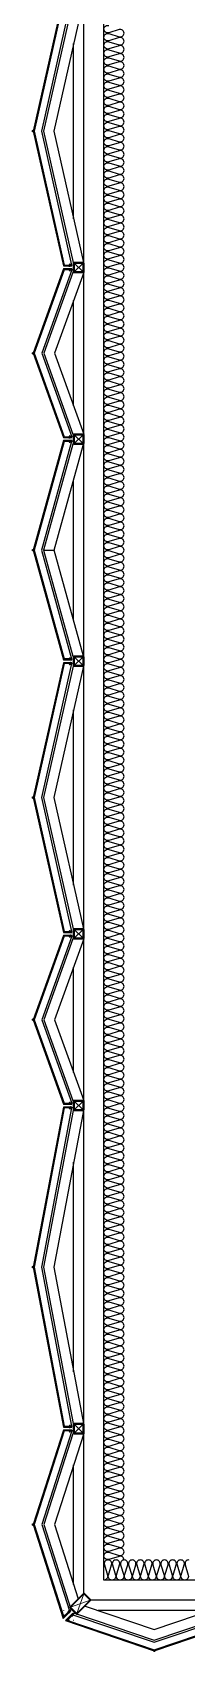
# Model space of a CAD drawing. Header units: millimetres. Extents: x -95754 to 177808, y 34455 to 150605.
# Drawn here: x 91700 to 92464, y 106751 to 114769 of the extents above; entities that cross this region are included whole.
import ezdxf

# ---------------------------------------------------------------- set-up
doc = ezdxf.new("R2010")
doc.units = ezdxf.units.MM
doc.header["$LTSCALE"] = 300
doc.linetypes.add('HID', pattern=[2.8, 1.8, -1])
for name, color, linetype in [('6FIN', 6, 'Continuous'), ('A-ELE', 7, 'Continuous'), ('A-하지철물', 55, 'Continuous'), ('alucobond', 4, 'Continuous'), ('ISL', 251, 'Continuous'), ('mold', 4, 'Continuous'), ('SHEET', 6, 'Continuous')]:
    doc.layers.add(name, color=color, linetype=linetype)
doc.layers.add('PIPE', color=3, linetype='Continuous', lineweight=5)

# ---------------------------------------------------------------- blocks, each defined once
blk = doc.blocks.new('EX-850-1')
at = {"layer": '6FIN', "elevation": 0}
for points in [[(3.2, 204.1), (46.8, 204.1, 0.414214), (50, 207.3), (50, 250.9, 0.414214), (46.8, 254.1), (3.2, 254.1, 0.414214), (0, 250.9), (0, 207.3, 0.414214)], [(896.8, 204.1), (853.2, 204.1, -0.414214), (850, 207.3), (850, 250.9, -0.414214), (853.2, 254.1), (896.8, 254.1, -0.414214), (900, 250.9), (900, 207.3, -0.414214)]]:
    blk.add_lwpolyline(points, format="xyb", close=True, dxfattribs=at)
at = {"layer": 'A-하지철물'}
for p, q in [((850, 254.1), (50, 254.1)), ((710.9, 204.1), (189.1, 204.1))]:
    blk.add_line(p, q, dxfattribs=at)
at = {"layer": 'A-하지철물', "elevation": 0}
for points in [[(49.9, 254.1), (450, 110.3), (850.1, 254.1)], [(50, 204.1), (50, 200.9), (450, 57.2), (850, 200.9), (850, 204.1)]]:
    blk.add_lwpolyline(points, dxfattribs=at)
at = {"layer": 'A-하지철물'}
blk.add_circle((450, 4.1), 4.07, dxfattribs=at)
at = {"layer": 'alucobond', "color": 251, "linetype": 'HID', "ltscale": 10}
for p, q in [((30.2, 185.1), (41.5, 185.1)), ((31.5, 182.4), (31.5, 187.8)), ((31.5, 186.6), (39.5, 186.6)), ((31.5, 183.6), (39.5, 183.6)), ((32, 189.3), (32.5, 189.3)), ((32, 180.9), (32.5, 180.9)), ((32.5, 180.9), (32.5, 189.3)), ((38, 182.7), (38, 187.4)), ((39.5, 182.7), (39.5, 187.4)), ((869.8, 185.1), (858.5, 185.1)), ((860.5, 182.7), (860.5, 187.4)), ((868.5, 186.6), (860.5, 186.6)), ((868.5, 183.6), (860.5, 183.6)), ((862, 182.7), (862, 187.4)), ((867.5, 180.9), (867.5, 189.3)), ((868, 189.3), (867.5, 189.3)), ((868, 180.9), (867.5, 180.9)), ((868.5, 182.4), (868.5, 187.8))]:
    blk.add_line(p, q, dxfattribs=at)
at = {"layer": 'alucobond'}
for p, q in [((32.5, 195.1), (36.5, 195.1)), ((867.5, 195.1), (863.5, 195.1))]:
    blk.add_line(p, q, dxfattribs=at)
at = {"layer": 'alucobond', "color": 251, "linetype": 'HID', "ltscale": 10}
for points in [[(32, 189.3), (31.5, 187.8)], [(32, 180.9), (31.5, 182.4)], [(868, 189.3), (868.5, 187.8)], [(868, 180.9), (868.5, 182.4)]]:
    blk.add_lwpolyline(points, dxfattribs=at)
at = {"layer": 'alucobond', "elevation": 0}
for points in [[(32.5, 195.1), (32.5, 154.1), (450, 4.1), (867.5, 154.1), (867.5, 195.1)], [(36.5, 195.1), (36.5, 156.9), (450, 8.3), (863.5, 156.9), (863.5, 195.1)]]:
    blk.add_lwpolyline(points, dxfattribs=at)
at = {"layer": 'alucobond', "color": 251, "linetype": 'HID', "ltscale": 10, "elevation": 0}
blk.add_lwpolyline([(36.5, 195.1), (450, 46.6), (863.5, 195.1)], dxfattribs=at)
at = {"layer": 'alucobond', "color": 251, "linetype": 'HID', "ltscale": 10}
for points in [[(39.5, 186.6, -0.666667), (39.5, 183.6, -1.5)], [(860.5, 186.6, 0.666667), (860.5, 183.6, 1.5)]]:
    blk.add_lwpolyline(points, format="xyb", dxfattribs=at)
for centre, start, end in [((38.7, 187.4), 0, 180), ((38.7, 182.7), 180, 0), ((861.3, 187.4), 0, 180), ((861.3, 182.7), 180, 0)]:
    blk.add_arc(centre, 0.75, start, end, dxfattribs=at)
at = {"layer": 'mold', "color": 4}
for points in [[(25, 204.1), (25, 202.6)], [(875, 204.1), (875, 202.6)]]:
    blk.add_lwpolyline(points, dxfattribs=at)
at = {"layer": 'SHEET', "color": 8}
for p, q in [((46.8, 250.9), (3.2, 207.3)), ((3.2, 250.9), (46.8, 207.3)), ((853.2, 250.9), (896.8, 207.3)), ((896.8, 250.9), (853.2, 207.3))]:
    blk.add_line(p, q, dxfattribs=at)
at = {"layer": 'SHEET', "color": 8, "elevation": 0}
for points in [[(3.2, 207.3), (46.8, 207.3), (46.8, 250.9), (3.2, 250.9)], [(896.8, 207.3), (853.2, 207.3), (853.2, 250.9), (896.8, 250.9)]]:
    blk.add_lwpolyline(points, close=True, dxfattribs=at)
blk = doc.blocks.new('EX-1350')
at = {"layer": '6FIN', "elevation": 0}
for points in [[(3.2, 204.1), (46.8, 204.1, 0.414214), (50, 207.3), (50, 250.9, 0.414214), (46.8, 254.1), (3.2, 254.1, 0.414214), (0, 250.9), (0, 207.3, 0.414214)], [(1396.8, 204.1), (1353.2, 204.1, -0.414214), (1350, 207.3), (1350, 250.9, -0.414214), (1353.2, 254.1), (1396.8, 254.1, -0.414214), (1400, 250.9), (1400, 207.3, -0.414214)]]:
    blk.add_lwpolyline(points, format="xyb", close=True, dxfattribs=at)
at = {"layer": 'A-하지철물'}
for p, q in [((1350, 254.1), (50, 254.1)), ((1133.9, 204.1), (266.1, 204.1))]:
    blk.add_line(p, q, dxfattribs=at)
at = {"layer": 'A-하지철물', "elevation": 0}
for points in [[(49.7, 252.7), (700, 106.6), (1350.3, 252.7)], [(50, 254.1), (50, 201.4), (700, 55.3), (1350, 201.4), (1350, 254.1)]]:
    blk.add_lwpolyline(points, dxfattribs=at)
at = {"layer": 'A-하지철물'}
blk.add_circle((700, 4.1), 4.07, dxfattribs=at)
at = {"layer": 'alucobond', "color": 251, "linetype": 'HID', "ltscale": 10}
for p, q in [((30.2, 185.1), (41.5, 185.1)), ((31.5, 182.4), (31.5, 187.8)), ((31.5, 186.6), (39.5, 186.6)), ((31.5, 183.6), (39.5, 183.6)), ((32, 189.3), (32.5, 189.3)), ((32, 180.9), (32.5, 180.9)), ((32.5, 180.9), (32.5, 189.3)), ((38, 182.7), (38, 187.4)), ((39.5, 182.7), (39.5, 187.4)), ((1369.8, 185.1), (1358.5, 185.1)), ((1360.5, 182.7), (1360.5, 187.4)), ((1368.5, 186.6), (1360.5, 186.6)), ((1368.5, 183.6), (1360.5, 183.6)), ((1362, 182.7), (1362, 187.4)), ((1367.5, 180.9), (1367.5, 189.3)), ((1368, 189.3), (1367.5, 189.3)), ((1368, 180.9), (1367.5, 180.9)), ((1368.5, 182.4), (1368.5, 187.8))]:
    blk.add_line(p, q, dxfattribs=at)
at = {"layer": 'alucobond'}
for p, q in [((32.5, 195.1), (36.5, 195.1)), ((1367.5, 195.1), (1363.5, 195.1))]:
    blk.add_line(p, q, dxfattribs=at)
at = {"layer": 'alucobond', "color": 251, "linetype": 'HID', "ltscale": 10, "elevation": 0}
for points in [[(32, 189.3), (31.5, 187.8)], [(32, 180.9), (31.5, 182.4)], [(36.5, 194.2), (700, 45.1), (1363.5, 194.2)], [(1368, 189.3), (1368.5, 187.8)], [(1368, 180.9), (1368.5, 182.4)]]:
    blk.add_lwpolyline(points, dxfattribs=at)
at = {"layer": 'alucobond', "elevation": 0}
for points in [[(32.5, 195.1), (32.5, 154.1), (700, 4.1), (1367.5, 154.1), (1367.5, 195.1)], [(36.5, 195.1), (36.5, 157.3), (700, 8.2), (1363.5, 157.3), (1363.5, 195.1)]]:
    blk.add_lwpolyline(points, dxfattribs=at)
at = {"layer": 'alucobond', "color": 251, "linetype": 'HID', "ltscale": 10, "elevation": 0}
for points in [[(39.5, 186.6, -0.666667), (39.5, 183.6, -1.5)], [(1360.5, 186.6, 0.666667), (1360.5, 183.6, 1.5)]]:
    blk.add_lwpolyline(points, format="xyb", dxfattribs=at)
at = {"layer": 'alucobond', "color": 251, "linetype": 'HID', "ltscale": 10}
for centre, start, end in [((38.7, 187.4), 0, 180), ((38.7, 182.7), 180, 0), ((1361.3, 187.4), 0, 180), ((1361.3, 182.7), 180, 0)]:
    blk.add_arc(centre, 0.75, start, end, dxfattribs=at)
at = {"layer": 'mold', "color": 4, "elevation": 0}
for points in [[(25, 204.1), (25, 202.6)], [(1375, 204.1), (1375, 202.6)]]:
    blk.add_lwpolyline(points, dxfattribs=at)
at = {"layer": 'SHEET', "color": 8}
for p, q in [((46.8, 250.9), (3.2, 207.3)), ((3.2, 250.9), (46.8, 207.3)), ((1353.2, 250.9), (1396.8, 207.3)), ((1396.8, 250.9), (1353.2, 207.3))]:
    blk.add_line(p, q, dxfattribs=at)
at = {"layer": 'SHEET', "color": 8, "elevation": 0}
for points in [[(3.2, 207.3), (46.8, 207.3), (46.8, 250.9), (3.2, 250.9)], [(1396.8, 207.3), (1353.2, 207.3), (1353.2, 250.9), (1396.8, 250.9)]]:
    blk.add_lwpolyline(points, close=True, dxfattribs=at)
blk = doc.blocks.new('EX-1100')
at = {"layer": '6FIN', "elevation": 0}
for points in [[(3.2, 204.1), (46.8, 204.1, 0.414214), (50, 207.3), (50, 250.9, 0.414214), (46.8, 254.1), (3.2, 254.1, 0.414214), (0, 250.9), (0, 207.3, 0.414214)], [(1146.8, 204.1), (1103.2, 204.1, -0.414214), (1100, 207.3), (1100, 250.9, -0.414214), (1103.2, 254.1), (1146.8, 254.1, -0.414214), (1150, 250.9), (1150, 207.3, -0.414214)]]:
    blk.add_lwpolyline(points, format="xyb", close=True, dxfattribs=at)
at = {"layer": 'A-하지철물'}
for p, q in [((1100, 254.1), (50, 254.1)), ((923.1, 204.1), (226.9, 204.1)), ((575, 55.9), (575, 107.8))]:
    blk.add_line(p, q, dxfattribs=at)
at = {"layer": 'A-하지철물', "elevation": 0}
blk.add_lwpolyline([(1100, 201.1), (1100, 253), (575, 107.8), (50, 253), (50, 201.1), (575, 55.9)], close=True, dxfattribs=at)
at = {"layer": 'A-하지철물'}
blk.add_circle((575, 4.1), 4.07, dxfattribs=at)
at = {"layer": 'alucobond', "color": 251, "linetype": 'HID', "ltscale": 10}
for p, q in [((30.2, 185.1), (41.5, 185.1)), ((31.5, 182.4), (31.5, 187.8)), ((31.5, 186.6), (39.5, 186.6)), ((31.5, 183.6), (39.5, 183.6)), ((32, 189.3), (32.5, 189.3)), ((32, 180.9), (32.5, 180.9)), ((32.5, 180.9), (32.5, 189.3)), ((38, 182.7), (38, 187.4)), ((39.5, 182.7), (39.5, 187.4)), ((1119.8, 185.1), (1108.5, 185.1)), ((1110.5, 182.7), (1110.5, 187.4)), ((1118.5, 186.6), (1110.5, 186.6)), ((1118.5, 183.6), (1110.5, 183.6)), ((1112, 182.7), (1112, 187.4)), ((1117.5, 180.9), (1117.5, 189.3)), ((1118, 189.3), (1117.5, 189.3)), ((1118, 180.9), (1117.5, 180.9)), ((1118.5, 182.4), (1118.5, 187.8))]:
    blk.add_line(p, q, dxfattribs=at)
at = {"layer": 'alucobond'}
for p, q in [((32.5, 195.1), (36.5, 195.1)), ((1117.5, 195.1), (1113.5, 195.1))]:
    blk.add_line(p, q, dxfattribs=at)
at = {"layer": 'alucobond', "color": 251, "linetype": 'HID', "ltscale": 10, "elevation": 0}
for points in [[(32, 189.3), (31.5, 187.8)], [(32, 180.9), (31.5, 182.4)], [(36.5, 194.5), (575, 45.6), (1113.5, 194.5)], [(1118, 189.3), (1118.5, 187.8)], [(1118, 180.9), (1118.5, 182.4)]]:
    blk.add_lwpolyline(points, dxfattribs=at)
at = {"layer": 'alucobond', "elevation": 0}
for points in [[(32.5, 195.1), (32.5, 154.1), (575, 4.1), (1117.5, 154.1), (1117.5, 195.1)], [(36.5, 195.1), (36.5, 157.1), (575, 8.2), (1113.5, 157.1), (1113.5, 195.1)], [(1113.5, 195.1), (1113.5, 157.2)]]:
    blk.add_lwpolyline(points, dxfattribs=at)
at = {"layer": 'alucobond', "color": 251, "linetype": 'HID', "ltscale": 10, "elevation": 0}
for points in [[(39.5, 186.6, -0.666667), (39.5, 183.6, -1.5)], [(1110.5, 186.6, 0.666667), (1110.5, 183.6, 1.5)]]:
    blk.add_lwpolyline(points, format="xyb", dxfattribs=at)
at = {"layer": 'alucobond', "color": 251, "linetype": 'HID', "ltscale": 10}
for centre, start, end in [((38.7, 187.4), 0, 180), ((38.7, 182.7), 180, 0), ((1111.3, 187.4), 0, 180), ((1111.3, 182.7), 180, 0)]:
    blk.add_arc(centre, 0.75, start, end, dxfattribs=at)
at = {"layer": 'mold', "color": 4, "elevation": 0}
for points in [[(25, 204.1), (25, 202.6)], [(1125, 204.1), (1125, 202.6)]]:
    blk.add_lwpolyline(points, dxfattribs=at)
at = {"layer": 'SHEET', "color": 8}
for p, q in [((46.8, 250.9), (3.2, 207.3)), ((3.2, 250.9), (46.8, 207.3)), ((1103.2, 250.9), (1146.8, 207.3)), ((1146.8, 250.9), (1103.2, 207.3))]:
    blk.add_line(p, q, dxfattribs=at)
at = {"layer": 'SHEET', "color": 8, "elevation": 0}
for points in [[(3.2, 207.3), (46.8, 207.3), (46.8, 250.9), (3.2, 250.9)], [(1146.8, 207.3), (1103.2, 207.3), (1103.2, 250.9), (1146.8, 250.9)]]:
    blk.add_lwpolyline(points, close=True, dxfattribs=at)
blk = doc.blocks.new('EX-1600')
at = {"layer": '6FIN', "elevation": 0}
for points in [[(3.2, 204.1), (46.8, 204.1, 0.414214), (50, 207.3), (50, 250.9, 0.414214), (46.8, 254.1), (3.2, 254.1, 0.414214), (0, 250.9), (0, 207.3, 0.414214)], [(1646.8, 204.1), (1603.2, 204.1, -0.414214), (1600, 207.3), (1600, 250.9, -0.414214), (1603.2, 254.1), (1646.8, 254.1, -0.414214), (1650, 250.9), (1650, 207.3, -0.414214)]]:
    blk.add_lwpolyline(points, format="xyb", close=True, dxfattribs=at)
at = {"layer": 'A-하지철물'}
for p, q in [((1600, 254.1), (50, 254.1)), ((1344, 204.1), (306, 204.1))]:
    blk.add_line(p, q, dxfattribs=at)
at = {"layer": 'A-하지철물', "elevation": 0}
for points in [[(41.9, 254.1), (825, 105.8), (1608.1, 254.1)], [(50, 204.1), (50, 201.6), (825, 55), (1600, 201.6), (1600, 204.1)]]:
    blk.add_lwpolyline(points, dxfattribs=at)
at = {"layer": 'A-하지철물'}
blk.add_circle((825, 4.1), 4.07, dxfattribs=at)
at = {"layer": 'alucobond', "color": 251, "linetype": 'HID', "ltscale": 10}
for p, q in [((30.2, 185.1), (41.5, 185.1)), ((31.5, 182.4), (31.5, 187.8)), ((31.5, 186.6), (39.5, 186.6)), ((31.5, 183.6), (39.5, 183.6)), ((32, 189.3), (32.5, 189.3)), ((32, 180.9), (32.5, 180.9)), ((32.5, 180.9), (32.5, 189.3)), ((38, 182.7), (38, 187.4)), ((39.5, 182.7), (39.5, 187.4)), ((1619.8, 185.1), (1608.5, 185.1)), ((1610.5, 182.7), (1610.5, 187.4)), ((1618.5, 186.6), (1610.5, 186.6)), ((1618.5, 183.6), (1610.5, 183.6)), ((1612, 182.7), (1612, 187.4)), ((1617.5, 180.9), (1617.5, 189.3)), ((1618, 189.3), (1617.5, 189.3)), ((1618, 180.9), (1617.5, 180.9)), ((1618.5, 182.4), (1618.5, 187.8))]:
    blk.add_line(p, q, dxfattribs=at)
at = {"layer": 'alucobond'}
for p, q in [((32.5, 195.1), (36.5, 195.1)), ((1617.5, 195.1), (1613.5, 195.1))]:
    blk.add_line(p, q, dxfattribs=at)
at = {"layer": 'alucobond', "color": 251, "linetype": 'HID', "ltscale": 10}
for points in [[(32, 189.3), (31.5, 187.8)], [(32, 180.9), (31.5, 182.4)]]:
    blk.add_lwpolyline(points, dxfattribs=at)
at = {"layer": 'alucobond', "elevation": 0}
for points in [[(32.5, 195.1), (32.5, 154.1), (825, 4.1), (1617.5, 154.1), (1617.5, 195.1)], [(36.5, 195.1), (36.5, 157.4), (825, 8.1), (1613.5, 157.4), (1613.5, 195.1)]]:
    blk.add_lwpolyline(points, dxfattribs=at)
at = {"layer": 'alucobond', "color": 251, "linetype": 'HID', "ltscale": 10, "elevation": 0}
for points in [[(36.5, 194), (825, 44.8), (1613.5, 194)], [(1618, 189.3), (1618.5, 187.8)], [(1618, 180.9), (1618.5, 182.4)]]:
    blk.add_lwpolyline(points, dxfattribs=at)
at = {"layer": 'alucobond', "color": 251, "linetype": 'HID', "ltscale": 10}
blk.add_lwpolyline([(39.5, 186.6, -0.666667), (39.5, 183.6, -1.5)], format="xyb", dxfattribs=at)
at = {"layer": 'alucobond', "color": 251, "linetype": 'HID', "ltscale": 10, "elevation": 0}
blk.add_lwpolyline([(1610.5, 186.6, 0.666667), (1610.5, 183.6, 1.5)], format="xyb", dxfattribs=at)
at = {"layer": 'alucobond', "color": 251, "linetype": 'HID', "ltscale": 10}
for centre, start, end in [((38.7, 187.4), 0, 180), ((38.7, 182.7), 180, 0), ((1611.3, 187.4), 0, 180), ((1611.3, 182.7), 180, 0)]:
    blk.add_arc(centre, 0.75, start, end, dxfattribs=at)
at = {"layer": 'mold', "color": 4}
blk.add_lwpolyline([(25, 204.1), (25, 202.6)], dxfattribs=at)
at = {"layer": 'mold', "color": 4, "elevation": 0}
blk.add_lwpolyline([(1625, 204.1), (1625, 202.6)], dxfattribs=at)
at = {"layer": 'SHEET', "color": 8}
for p, q in [((46.8, 250.9), (3.2, 207.3)), ((3.2, 250.9), (46.8, 207.3)), ((1603.2, 250.9), (1646.8, 207.3)), ((1646.8, 250.9), (1603.2, 207.3))]:
    blk.add_line(p, q, dxfattribs=at)
at = {"layer": 'SHEET', "color": 8, "elevation": 0}
for points in [[(3.2, 207.3), (46.8, 207.3), (46.8, 250.9), (3.2, 250.9)], [(1646.8, 207.3), (1603.2, 207.3), (1603.2, 250.9), (1646.8, 250.9)]]:
    blk.add_lwpolyline(points, close=True, dxfattribs=at)
blk = doc.blocks.new('A$C3e56fbfe')
at = {"layer": '6FIN', "elevation": 0}
for points in [[(204.1, 1125.9), (204.1, 1082.3, 0.414214), (207.3, 1079.1), (250.9, 1079.1, 0.414214), (254.1, 1082.3), (254.1, 1125.9, 0.414214), (250.9, 1129.1), (207.3, 1129.1, 0.414214)], [(186.8, 217.6), (217.6, 186.8, 0.414214), (222.2, 186.8), (288.4, 253, 0.414214), (288.4, 257.5), (257.5, 288.4, 0.414214), (253, 288.4), (186.8, 222.2, 0.414214)], [(1075.9, 204.1), (1032.3, 204.1, -0.414214), (1029.1, 207.3), (1029.1, 250.9, -0.414214), (1032.3, 254.1), (1075.9, 254.1, -0.414214), (1079.1, 250.9), (1079.1, 207.3, -0.414214)]]:
    blk.add_lwpolyline(points, format="xyb", close=True, dxfattribs=at)
at = {"layer": 'A-하지철물'}
for p, q in [((254.1, 289.1), (254.1, 1079.1)), ((204.1, 333.1), (204.1, 925.1)), ((1029.1, 254.1), (289.1, 254.1)), ((882.6, 204.1), (325.6, 204.1))]:
    blk.add_line(p, q, dxfattribs=at)
at = {"layer": 'A-하지철물', "elevation": 0}
for points in [[(204.1, 1079.1), (201, 1079.1), (56.6, 629.1), (191.2, 209.6)], [(254.1, 1080.9), (109.1, 629.1), (226.8, 262.2)], [(261.2, 225.9), (604.1, 109.7), (1022.3, 251.4)], [(209.1, 190.7), (604.1, 56.9), (1029.1, 200.9), (1029.1, 204.1)]]:
    blk.add_lwpolyline(points, dxfattribs=at)
at = {"layer": 'A-하지철물'}
for centre in [(4.1, 629.1), (604.1, 4.1)]:
    blk.add_circle(centre, 4.07, dxfattribs=at)
at = {"layer": 'alucobond', "color": 251, "linetype": 'HID', "ltscale": 10}
for p, q in [((180.9, 1097.1), (180.9, 1096.6)), ((180.9, 1096.6), (189.3, 1096.6)), ((182.4, 1097.6), (187.8, 1097.6)), ((182.7, 1091.1), (187.4, 1091.1)), ((182.7, 1089.6), (187.4, 1089.6)), ((183.6, 1097.6), (183.6, 1089.6)), ((185.1, 1098.9), (185.1, 1087.5)), ((186.6, 1097.6), (186.6, 1089.6)), ((189.3, 1097.1), (189.3, 1096.6)), ((176.9, 197.4), (180.2, 200.7)), ((185.1, 192.5), (177.1, 200.5)), ((183.1, 192.3), (177.5, 198)), ((177.9, 196.3), (181.3, 199.7)), ((185.3, 194.4), (179.6, 200.1)), ((180.5, 191.1), (186.5, 197.1)), ((180.9, 190.8), (180.5, 191.1)), ((182.3, 191.5), (186.1, 195.3)), ((186.8, 196.7), (186.5, 197.1)), ((190.8, 180.9), (191.1, 180.5)), ((191.1, 180.5), (197.1, 186.5)), ((191.5, 182.3), (195.3, 186.1)), ((192.3, 183.1), (198, 177.5)), ((192.5, 185.1), (200.5, 177.1)), ((194.4, 185.3), (200.1, 179.6)), ((196.3, 177.9), (199.7, 181.3)), ((196.7, 186.8), (197.1, 186.5)), ((197.4, 176.9), (200.7, 180.2)), ((1048.9, 185.1), (1037.5, 185.1)), ((1039.6, 182.7), (1039.6, 187.4)), ((1047.6, 186.6), (1039.6, 186.6)), ((1047.6, 183.6), (1039.6, 183.6)), ((1041.1, 182.7), (1041.1, 187.4)), ((1046.6, 180.9), (1046.6, 189.3)), ((1047.1, 189.3), (1046.6, 189.3)), ((1047.1, 180.9), (1046.6, 180.9)), ((1047.6, 182.4), (1047.6, 187.8))]:
    blk.add_line(p, q, dxfattribs=at)
at = {"layer": 'alucobond'}
for p, q in [((195.1, 1096.6), (195.1, 1092.6)), ((190.3, 201.6), (187.8, 204)), ((201.6, 190.3), (204, 187.8)), ((1046.6, 195.1), (1042.6, 195.1))]:
    blk.add_line(p, q, dxfattribs=at)
at = {"layer": 'alucobond', "elevation": 0}
for points in [[(195.1, 1096.6), (154.1, 1096.6), (4.1, 629.1), (153.3, 163.9), (190.6, 201.2)], [(195.1, 1092.6), (157, 1092.6), (8.3, 629.1), (155.1, 171.4), (187.8, 204)], [(201.2, 190.6), (163.9, 153.3), (604.1, 4.1), (1046.6, 154.1), (1046.6, 195.1)], [(204, 187.8), (171.3, 155), (604.1, 8.3), (1042.6, 156.9), (1042.6, 195.1)]]:
    blk.add_lwpolyline(points, dxfattribs=at)
at = {"layer": 'alucobond', "color": 251, "linetype": 'HID', "ltscale": 10, "elevation": 0}
for points in [[(194.8, 1092.6), (46.1, 629.1), (183.2, 201.6)], [(180.9, 1097.1), (182.4, 1097.6)], [(189.3, 1097.1), (187.8, 1097.6)], [(180.9, 190.8), (182.3, 191.5)], [(186.8, 196.7), (186.1, 195.3)], [(190.8, 180.9), (191.5, 182.3)], [(196.7, 186.8), (195.3, 186.1)], [(201.2, 182.9), (604.1, 46.3), (1042.6, 195)], [(1047.1, 189.3), (1047.6, 187.8)], [(1047.1, 180.9), (1047.6, 182.4)]]:
    blk.add_lwpolyline(points, dxfattribs=at)
for points in [[(186.6, 1089.6, -0.666667), (183.6, 1089.6, -1.5)], [(179.6, 200.1, 0.666667), (177.5, 198, 1.5)], [(200.1, 179.6, -0.666667), (198, 177.5, -1.5)], [(1039.6, 186.6, 0.666667), (1039.6, 183.6, 1.5)]]:
    blk.add_lwpolyline(points, format="xyb", dxfattribs=at)
at = {"layer": 'alucobond', "elevation": 0}
for points in [[(202.2, 202.2), (201.2, 201.2), (193, 209.3), (160.7, 177), (153.1, 180.6), (153.8, 181.9), (160.4, 178.8), (193, 211.4)], [(202.2, 202.2), (201.2, 201.2), (209.3, 193), (177, 160.7), (180.8, 152.7), (182.1, 153.4), (178.8, 160.4), (211.4, 193)]]:
    blk.add_lwpolyline(points, close=True, dxfattribs=at)
at = {"layer": 'alucobond', "color": 251, "linetype": 'HID', "ltscale": 10}
for centre, start, end in [((182.7, 1090.3), 90, 270), ((187.4, 1090.3), 270, 90), ((177.4, 196.8), 135, 315), ((180.7, 200.2), 315, 135), ((196.8, 177.4), 135, 315), ((200.2, 180.7), 315, 135), ((1040.3, 187.4), 0, 180), ((1040.3, 182.7), 180, 0)]:
    blk.add_arc(centre, 0.75, start, end, dxfattribs=at)
at = {"layer": 'mold', "color": 4, "elevation": 0}
for points in [[(204.1, 1104.1), (202.6, 1104.1)], [(154.1, 204.1), (154.1, 202.6)], [(1054.1, 204.1), (1054.1, 202.6)], [(204.1, 154.1), (202.6, 154.1)]]:
    blk.add_lwpolyline(points, dxfattribs=at)
at = {"layer": 'PIPE', "color": 1}
for p, q in [((286.1, 255.3), (189.1, 219.9)), ((286.1, 255.3), (189.1, 219.9)), ((255.3, 286.1), (219.9, 189.1)), ((255.3, 286.1), (219.9, 189.1)), ((217.6, 186.8), (219.9, 184.6)), ((222.2, 186.8), (219.9, 184.6))]:
    blk.add_line(p, q, dxfattribs=at)
at = {"layer": 'PIPE', "elevation": 0}
blk.add_lwpolyline([(217.6, 186.8), (186.8, 217.6, -0.414214), (186.8, 222.2), (253, 288.4, -0.414214), (257.5, 288.4), (288.4, 257.5, -0.414214), (288.4, 253), (222.2, 186.8, -0.414214)], format="xyb", close=True, dxfattribs=at)
blk.add_lwpolyline([(219.9, 189.1), (189.1, 219.9), (255.3, 286.1), (286.1, 255.3)], close=True, dxfattribs=at)
at = {"layer": 'SHEET', "color": 8}
for p, q in [((250.9, 1082.3), (207.3, 1125.9)), ((250.9, 1125.9), (207.3, 1082.3)), ((1032.3, 250.9), (1075.9, 207.3)), ((1075.9, 250.9), (1032.3, 207.3))]:
    blk.add_line(p, q, dxfattribs=at)
at = {"layer": 'SHEET', "color": 8, "elevation": 0}
for points in [[(207.3, 1125.9), (207.3, 1082.3), (250.9, 1082.3), (250.9, 1125.9)], [(189.1, 219.9), (219.9, 189.1), (286.1, 255.3), (255.3, 286.1)], [(1075.9, 207.3), (1032.3, 207.3), (1032.3, 250.9), (1075.9, 250.9)]]:
    blk.add_lwpolyline(points, close=True, dxfattribs=at)

msp = doc.modelspace()

# ---------------------------------------------------------------- linework, layer by layer
at = {"layer": 'ISL', "elevation": 0}
msp.add_lwpolyline([(177453.6, 135425), (177453.6, 107105), (92053.6, 107105), (92053.6, 121780)], dxfattribs=at)
for points in [[(92153.6, 107205, 0.509267), (92129.3, 107222.7), (92077.8, 107207.4, -1.372593), (92077.8, 107242.7), (92129.3, 107227.4, 0.509267), (92153.6, 107245, 0.509267), (92129.3, 107262.7), (92077.8, 107247.4, -1.372593), (92077.8, 107282.7), (92129.3, 107267.4, 0.509267), (92153.6, 107285, 0.509267), (92129.3, 107302.7), (92077.8, 107287.4, -1.372593), (92077.8, 107322.7), (92129.3, 107307.4, 0.509267), (92153.6, 107325, 0.509267), (92129.3, 107342.7), (92077.8, 107327.4, -1.372593), (92077.8, 107362.7), (92129.3, 107347.4, 0.509267), (92153.6, 107365, 0.509267), (92129.3, 107382.7), (92077.8, 107367.4, -1.372593), (92077.8, 107402.7), (92129.3, 107387.4, 0.509267), (92153.6, 107405, 0.509267), (92129.3, 107422.7), (92077.8, 107407.4, -1.372593), (92077.8, 107442.7), (92129.3, 107427.4, 0.509267), (92153.6, 107445, 0.509267), (92129.3, 107462.7), (92077.8, 107447.4, -1.372593), (92077.8, 107482.7), (92129.3, 107467.4, 0.509267), (92153.6, 107485, 0.509267), (92129.3, 107502.7), (92077.8, 107487.4, -1.372593), (92077.8, 107522.7), (92129.3, 107507.4, 0.509267), (92153.6, 107525, 0.509267), (92129.3, 107542.7), (92077.8, 107527.4, -1.372593), (92077.8, 107562.7), (92129.3, 107547.4, 0.509267), (92153.6, 107565, 0.509267), (92129.3, 107582.7), (92077.8, 107567.4, -1.372593), (92077.8, 107602.7), (92129.3, 107587.4, 0.509267), (92153.6, 107605, 0.509267), (92129.3, 107622.7), (92077.8, 107607.4, -1.372593), (92077.8, 107642.7), (92129.3, 107627.4, 0.509267), (92153.6, 107645, 0.509267), (92129.3, 107662.7), (92077.8, 107647.4, -1.372593), (92077.8, 107682.7), (92129.3, 107667.4, 0.509267), (92153.6, 107685, 0.509267), (92129.3, 107702.7), (92077.8, 107687.4, -1.372593), (92077.8, 107722.7), (92129.3, 107707.4, 0.509267), (92153.6, 107725, 0.509267), (92129.3, 107742.7), (92077.8, 107727.4, -1.372593), (92077.8, 107762.7), (92129.3, 107747.4, 0.509267), (92153.6, 107765, 0.509267), (92129.3, 107782.7), (92077.8, 107767.4, -1.372593), (92077.8, 107802.7), (92129.3, 107787.4, 0.509267), (92153.6, 107805, 0.509267), (92129.3, 107822.7), (92077.8, 107807.4, -1.372593), (92077.8, 107842.7), (92129.3, 107827.4, 0.509267), (92153.6, 107845, 0.509267), (92129.3, 107862.7), (92077.8, 107847.4, -1.372593), (92077.8, 107882.7), (92129.3, 107867.4, 0.509267), (92153.6, 107885, 0.509267), (92129.3, 107902.7), (92077.8, 107887.4, -1.372593), (92077.8, 107922.7), (92129.3, 107907.4, 0.509267), (92153.6, 107925, 0.509267), (92129.3, 107942.7), (92077.8, 107927.4, -1.372593), (92077.8, 107962.7), (92129.3, 107947.4, 0.509267), (92153.6, 107965, 0.509267), (92129.3, 107982.7), (92077.8, 107967.4, -1.372593), (92077.8, 108002.7), (92129.3, 107987.4, 0.509267), (92153.6, 108005, 0.509267), (92129.3, 108022.7), (92077.8, 108007.4, -1.372593), (92077.8, 108042.7), (92129.3, 108027.4, 0.509267), (92153.6, 108045, 0.509267), (92129.3, 108062.7), (92077.8, 108047.4, -1.372593), (92077.8, 108082.7), (92129.3, 108067.4, 0.509267), (92153.6, 108085, 0.509267), (92129.3, 108102.7), (92077.8, 108087.4, -1.372593), (92077.8, 108122.7), (92129.3, 108107.4, 0.509267), (92153.6, 108125, 0.509267), (92129.3, 108142.7), (92077.8, 108127.4, -1.372593), (92077.8, 108162.7), (92129.3, 108147.4, 0.509267), (92153.6, 108165, 0.509267), (92129.3, 108182.7), (92077.8, 108167.4, -1.372593), (92077.8, 108202.7), (92129.3, 108187.4, 0.509267), (92153.6, 108205, 0.509267), (92129.3, 108222.7), (92077.8, 108207.4, -1.372593), (92077.8, 108242.7), (92129.3, 108227.4, 0.509267), (92153.6, 108245, 0.509267), (92129.3, 108262.7), (92077.8, 108247.4, -1.372593), (92077.8, 108282.7), (92129.3, 108267.4, 0.509267), (92153.6, 108285, 0.509267), (92129.3, 108302.7), (92077.8, 108287.4, -1.372593), (92077.8, 108322.7), (92129.3, 108307.4, 0.509267), (92153.6, 108325, 0.509267), (92129.3, 108342.7), (92077.8, 108327.4, -1.372593), (92077.8, 108362.7), (92129.3, 108347.4, 0.509267), (92153.6, 108365, 0.509267), (92129.3, 108382.7), (92077.8, 108367.4, -1.372593), (92077.8, 108402.7), (92129.3, 108387.4, 0.509267), (92153.6, 108405, 0.509267), (92129.3, 108422.7), (92077.8, 108407.4, -1.372593), (92077.8, 108442.7), (92129.3, 108427.4, 0.509267), (92153.6, 108445, 0.509267), (92129.3, 108462.7), (92077.8, 108447.4, -1.372593), (92077.8, 108482.7), (92129.3, 108467.4, 0.509267), (92153.6, 108485, 0.509267), (92129.3, 108502.7), (92077.8, 108487.4, -1.372593), (92077.8, 108522.7), (92129.3, 108507.4, 0.509267), (92153.6, 108525, 0.509267), (92129.3, 108542.7), (92077.8, 108527.4, -1.372593), (92077.8, 108562.7), (92129.3, 108547.4, 0.509267), (92153.6, 108565, 0.509267), (92129.3, 108582.7), (92077.8, 108567.4, -1.372593), (92077.8, 108602.7), (92129.3, 108587.4, 0.509267), (92153.6, 108605, 0.509267), (92129.3, 108622.7), (92077.8, 108607.4, -1.372593), (92077.8, 108642.7), (92129.3, 108627.4, 0.509267), (92153.6, 108645, 0.509267), (92129.3, 108662.7), (92077.8, 108647.4, -1.372593), (92077.8, 108682.7), (92129.3, 108667.4, 0.509267), (92153.6, 108685, 0.509267), (92129.3, 108702.7), (92077.8, 108687.4, -1.372593), (92077.8, 108722.7), (92129.3, 108707.4, 0.509267), (92153.6, 108725, 0.509267), (92129.3, 108742.7), (92077.8, 108727.4, -1.372593), (92077.8, 108762.7), (92129.3, 108747.4, 0.509267), (92153.6, 108765, 0.509267), (92129.3, 108782.7), (92077.8, 108767.4, -1.372593), (92077.8, 108802.7), (92129.3, 108787.4, 0.509267), (92153.6, 108805, 0.509267), (92129.3, 108822.7), (92077.8, 108807.4, -1.372593), (92077.8, 108842.7), (92129.3, 108827.4, 0.509267), (92153.6, 108845, 0.509267), (92129.3, 108862.7), (92077.8, 108847.4, -1.372593), (92077.8, 108882.7), (92129.3, 108867.4, 0.509267), (92153.6, 108885, 0.509267), (92129.3, 108902.7), (92077.8, 108887.4, -1.372593), (92077.8, 108922.7), (92129.3, 108907.4, 0.509267), (92153.6, 108925, 0.509267), (92129.3, 108942.7), (92077.8, 108927.4, -1.372593), (92077.8, 108962.7), (92129.3, 108947.4, 0.509267), (92153.6, 108965, 0.509267), (92129.3, 108982.7), (92077.8, 108967.4, -1.372593), (92077.8, 109002.7), (92129.3, 108987.4, 0.509267), (92153.6, 109005, 0.509267), (92129.3, 109022.7), (92077.8, 109007.4, -1.372593), (92077.8, 109042.7), (92129.3, 109027.4, 0.509267), (92153.6, 109045, 0.509267), (92129.3, 109062.7), (92077.8, 109047.4, -1.372593), (92077.8, 109082.7), (92129.3, 109067.4, 0.509267), (92153.6, 109085, 0.509267), (92129.3, 109102.7), (92077.8, 109087.4, -1.372593), (92077.8, 109122.7), (92129.3, 109107.4, 0.509267), (92153.6, 109125, 0.509267), (92129.3, 109142.7), (92077.8, 109127.4, -1.372593), (92077.8, 109162.7), (92129.3, 109147.4, 0.509267), (92153.6, 109165, 0.509267), (92129.3, 109182.7), (92077.8, 109167.4, -1.372593), (92077.8, 109202.7), (92129.3, 109187.4, 0.509267), (92153.6, 109205, 0.509267), (92129.3, 109222.7), (92077.8, 109207.4, -1.372593), (92077.8, 109242.7), (92129.3, 109227.4, 0.509267), (92153.6, 109245, 0.509267), (92129.3, 109262.7), (92077.8, 109247.4, -1.372593), (92077.8, 109282.7), (92129.3, 109267.4, 0.509267), (92153.6, 109285, 0.509267), (92129.3, 109302.7), (92077.8, 109287.4, -1.372593), (92077.8, 109322.7), (92129.3, 109307.4, 0.509267), (92153.6, 109325, 0.509267), (92129.3, 109342.7), (92077.8, 109327.4, -1.372593), (92077.8, 109362.7), (92129.3, 109347.4, 0.509267), (92153.6, 109365, 0.509267), (92129.3, 109382.7), (92077.8, 109367.4, -1.372593), (92077.8, 109402.7), (92129.3, 109387.4, 0.509267), (92153.6, 109405, 0.509267), (92129.3, 109422.7), (92077.8, 109407.4, -1.372593), (92077.8, 109442.7), (92129.3, 109427.4, 0.509267), (92153.6, 109445, 0.509267), (92129.3, 109462.7), (92077.8, 109447.4, -1.372593), (92077.8, 109482.7), (92129.3, 109467.4, 0.509267), (92153.6, 109485, 0.509267), (92129.3, 109502.7), (92077.8, 109487.4, -1.372593), (92077.8, 109522.7), (92129.3, 109507.4, 0.509267), (92153.6, 109525, 0.509267), (92129.3, 109542.7), (92077.8, 109527.4, -1.372593), (92077.8, 109562.7), (92129.3, 109547.4, 0.509267), (92153.6, 109565, 0.509267), (92129.3, 109582.7), (92077.8, 109567.4, -1.372593), (92077.8, 109602.7), (92129.3, 109587.4, 0.509267), (92153.6, 109605, 0.509267), (92129.3, 109622.7), (92077.8, 109607.4, -1.372593), (92077.8, 109642.7), (92129.3, 109627.4, 0.509267), (92153.6, 109645, 0.509267), (92129.3, 109662.7), (92077.8, 109647.4, -1.372593), (92077.8, 109682.7), (92129.3, 109667.4, 0.509267), (92153.6, 109685, 0.509267), (92129.3, 109702.7), (92077.8, 109687.4, -1.372593), (92077.8, 109722.7), (92129.3, 109707.4, 0.509267), (92153.6, 109725, 0.509267), (92129.3, 109742.7), (92077.8, 109727.4, -1.372593), (92077.8, 109762.7), (92129.3, 109747.4, 0.509267), (92153.6, 109765, 0.509267), (92129.3, 109782.7), (92077.8, 109767.4, -1.372593), (92077.8, 109802.7), (92129.3, 109787.4, 0.509267), (92153.6, 109805, 0.509267), (92129.3, 109822.7), (92077.8, 109807.4, -1.372593), (92077.8, 109842.7), (92129.3, 109827.4, 0.509267), (92153.6, 109845, 0.509267), (92129.3, 109862.7), (92077.8, 109847.4, -1.372593), (92077.8, 109882.7), (92129.3, 109867.4, 0.509267), (92153.6, 109885, 0.509267), (92129.3, 109902.7), (92077.8, 109887.4, -1.372593), (92077.8, 109922.7), (92129.3, 109907.4, 0.509267), (92153.6, 109925, 0.509267), (92129.3, 109942.7), (92077.8, 109927.4, -1.372593), (92077.8, 109962.7), (92129.3, 109947.4, 0.509267), (92153.6, 109965, 0.509267), (92129.3, 109982.7), (92077.8, 109967.4, -1.372593), (92077.8, 110002.7), (92129.3, 109987.4, 0.509267), (92153.6, 110005, 0.509267), (92129.3, 110022.7), (92077.8, 110007.4, -1.372593), (92077.8, 110042.7), (92129.3, 110027.4, 0.509267), (92153.6, 110045, 0.509267), (92129.3, 110062.7), (92077.8, 110047.4, -1.372593), (92077.8, 110082.7), (92129.3, 110067.4, 0.509267), (92153.6, 110085, 0.509267), (92129.3, 110102.7), (92077.8, 110087.4, -1.372593), (92077.8, 110122.7), (92129.3, 110107.4, 0.509267), (92153.6, 110125, 0.509267), (92129.3, 110142.7), (92077.8, 110127.4, -1.372593), (92077.8, 110162.7), (92129.3, 110147.4, 0.509267), (92153.6, 110165, 0.509267), (92129.3, 110182.7), (92077.8, 110167.4, -1.372593), (92077.8, 110202.7), (92129.3, 110187.4, 0.509267), (92153.6, 110205, 0.509267), (92129.3, 110222.7), (92077.8, 110207.4, -1.372593), (92077.8, 110242.7), (92129.3, 110227.4, 0.509267), (92153.6, 110245, 0.509267), (92129.3, 110262.7), (92077.8, 110247.4, -1.372593), (92077.8, 110282.7), (92129.3, 110267.4, 0.509267), (92153.6, 110285, 0.509267), (92129.3, 110302.7), (92077.8, 110287.4, -1.372593), (92077.8, 110322.7), (92129.3, 110307.4, 0.509267), (92153.6, 110325, 0.509267), (92129.3, 110342.7), (92077.8, 110327.4, -1.372593), (92077.8, 110362.7), (92129.3, 110347.4, 0.509267), (92153.6, 110365, 0.509267), (92129.3, 110382.7), (92077.8, 110367.4, -1.372593), (92077.8, 110402.7), (92129.3, 110387.4, 0.509267), (92153.6, 110405, 0.509267), (92129.3, 110422.7), (92077.8, 110407.4, -1.372593), (92077.8, 110442.7), (92129.3, 110427.4, 0.509267), (92153.6, 110445, 0.509267), (92129.3, 110462.7), (92077.8, 110447.4, -1.372593), (92077.8, 110482.7), (92129.3, 110467.4, 0.509267), (92153.6, 110485, 0.509267), (92129.3, 110502.7), (92077.8, 110487.4, -1.372593), (92077.8, 110522.7), (92129.3, 110507.4, 0.509267), (92153.6, 110525, 0.509267), (92129.3, 110542.7), (92077.8, 110527.4, -1.372593), (92077.8, 110562.7), (92129.3, 110547.4, 0.509267), (92153.6, 110565, 0.509267), (92129.3, 110582.7), (92077.8, 110567.4, -1.372593), (92077.8, 110602.7), (92129.3, 110587.4, 0.509267), (92153.6, 110605, 0.509267), (92129.3, 110622.7), (92077.8, 110607.4, -1.372593), (92077.8, 110642.7), (92129.3, 110627.4, 0.509267), (92153.6, 110645, 0.509267), (92129.3, 110662.7), (92077.8, 110647.4, -1.372593), (92077.8, 110682.7), (92129.3, 110667.4, 0.509267), (92153.6, 110685, 0.509267), (92129.3, 110702.7), (92077.8, 110687.4, -1.372593), (92077.8, 110722.7), (92129.3, 110707.4, 0.509267), (92153.6, 110725, 0.509267), (92129.3, 110742.7), (92077.8, 110727.4, -1.372593), (92077.8, 110762.7), (92129.3, 110747.4, 0.509267), (92153.6, 110765, 0.509267), (92129.3, 110782.7), (92077.8, 110767.4, -1.372593), (92077.8, 110802.7), (92129.3, 110787.4, 0.509267), (92153.6, 110805, 0.509267), (92129.3, 110822.7), (92077.8, 110807.4, -1.372593), (92077.8, 110842.7), (92129.3, 110827.4, 0.509267), (92153.6, 110845, 0.509267), (92129.3, 110862.7), (92077.8, 110847.4, -1.372593), (92077.8, 110882.7), (92129.3, 110867.4, 0.509267), (92153.6, 110885, 0.509267), (92129.3, 110902.7), (92077.8, 110887.4, -1.372593), (92077.8, 110922.7), (92129.3, 110907.4, 0.509267), (92153.6, 110925, 0.509267), (92129.3, 110942.7), (92077.8, 110927.4, -1.372593), (92077.8, 110962.7), (92129.3, 110947.4, 0.509267), (92153.6, 110965, 0.509267), (92129.3, 110982.7), (92077.8, 110967.4, -1.372593), (92077.8, 111002.7), (92129.3, 110987.4, 0.509267), (92153.6, 111005, 0.509267), (92129.3, 111022.7), (92077.8, 111007.4, -1.372593), (92077.8, 111042.7), (92129.3, 111027.4, 0.509267), (92153.6, 111045, 0.509267), (92129.3, 111062.7), (92077.8, 111047.4, -1.372593), (92077.8, 111082.7), (92129.3, 111067.4, 0.509267), (92153.6, 111085, 0.509267), (92129.3, 111102.7), (92077.8, 111087.4, -1.372593), (92077.8, 111122.7), (92129.3, 111107.4, 0.509267), (92153.6, 111125, 0.509267), (92129.3, 111142.7), (92077.8, 111127.4, -1.372593), (92077.8, 111162.7), (92129.3, 111147.4, 0.509267), (92153.6, 111165, 0.509267), (92129.3, 111182.7), (92077.8, 111167.4, -1.372593), (92077.8, 111202.7), (92129.3, 111187.4, 0.509267), (92153.6, 111205, 0.509267), (92129.3, 111222.7), (92077.8, 111207.4, -1.372593), (92077.8, 111242.7), (92129.3, 111227.4, 0.509267), (92153.6, 111245, 0.509267), (92129.3, 111262.7), (92077.8, 111247.4, -1.372593), (92077.8, 111282.7), (92129.3, 111267.4, 0.509267), (92153.6, 111285, 0.509267), (92129.3, 111302.7), (92077.8, 111287.4, -1.372593), (92077.8, 111322.7), (92129.3, 111307.4, 0.509267), (92153.6, 111325, 0.509267), (92129.3, 111342.7), (92077.8, 111327.4, -1.372593), (92077.8, 111362.7), (92129.3, 111347.4, 0.509267), (92153.6, 111365, 0.509267), (92129.3, 111382.7), (92077.8, 111367.4, -1.372593), (92077.8, 111402.7), (92129.3, 111387.4, 0.509267), (92153.6, 111405, 0.509267), (92129.3, 111422.7), (92077.8, 111407.4, -1.372593), (92077.8, 111442.7), (92129.3, 111427.4, 0.509267), (92153.6, 111445, 0.509267), (92129.3, 111462.7), (92077.8, 111447.4, -1.372593), (92077.8, 111482.7), (92129.3, 111467.4, 0.509267), (92153.6, 111485, 0.509267), (92129.3, 111502.7), (92077.8, 111487.4, -1.372593), (92077.8, 111522.7), (92129.3, 111507.4, 0.509267), (92153.6, 111525, 0.509267), (92129.3, 111542.7), (92077.8, 111527.4, -1.372593), (92077.8, 111562.7), (92129.3, 111547.4, 0.509267), (92153.6, 111565, 0.509267), (92129.3, 111582.7), (92077.8, 111567.4, -1.372593), (92077.8, 111602.7), (92129.3, 111587.4, 0.509267), (92153.6, 111605, 0.509267), (92129.3, 111622.7), (92077.8, 111607.4, -1.372593), (92077.8, 111642.7), (92129.3, 111627.4, 0.509267), (92153.6, 111645, 0.509267), (92129.3, 111662.7), (92077.8, 111647.4, -1.372593), (92077.8, 111682.7), (92129.3, 111667.4, 0.509267), (92153.6, 111685, 0.509267), (92129.3, 111702.7), (92077.8, 111687.4, -1.372593), (92077.8, 111722.7), (92129.3, 111707.4, 0.509267), (92153.6, 111725, 0.509267), (92129.3, 111742.7), (92077.8, 111727.4, -1.372593), (92077.8, 111762.7), (92129.3, 111747.4, 0.509267), (92153.6, 111765, 0.509267), (92129.3, 111782.7), (92077.8, 111767.4, -1.372593), (92077.8, 111802.7), (92129.3, 111787.4, 0.509267), (92153.6, 111805, 0.509267), (92129.3, 111822.7), (92077.8, 111807.4, -1.372593), (92077.8, 111842.7), (92129.3, 111827.4, 0.509267), (92153.6, 111845, 0.509267), (92129.3, 111862.7), (92077.8, 111847.4, -1.372593), (92077.8, 111882.7), (92129.3, 111867.4, 0.509267), (92153.6, 111885, 0.509267), (92129.3, 111902.7), (92077.8, 111887.4, -1.372593), (92077.8, 111922.7), (92129.3, 111907.4, 0.509267), (92153.6, 111925, 0.509267), (92129.3, 111942.7), (92077.8, 111927.4, -1.372593), (92077.8, 111962.7), (92129.3, 111947.4, 0.509267), (92153.6, 111965, 0.509267), (92129.3, 111982.7), (92077.8, 111967.4, -1.372593), (92077.8, 112002.7), (92129.3, 111987.4, 0.509267), (92153.6, 112005, 0.509267), (92129.3, 112022.7), (92077.8, 112007.4, -1.372593), (92077.8, 112042.7), (92129.3, 112027.4, 0.509267), (92153.6, 112045, 0.509267), (92129.3, 112062.7), (92077.8, 112047.4, -1.372593), (92077.8, 112082.7), (92129.3, 112067.4, 0.509267), (92153.6, 112085, 0.509267), (92129.3, 112102.7), (92077.8, 112087.4, -1.372593), (92077.8, 112122.7), (92129.3, 112107.4, 0.509267), (92153.6, 112125, 0.509267), (92129.3, 112142.7), (92077.8, 112127.4, -1.372593), (92077.8, 112162.7), (92129.3, 112147.4, 0.509267), (92153.6, 112165, 0.509267), (92129.3, 112182.7), (92077.8, 112167.4, -1.372593), (92077.8, 112202.7), (92129.3, 112187.4, 0.509267), (92153.6, 112205, 0.509267), (92129.3, 112222.7), (92077.8, 112207.4, -1.372593), (92077.8, 112242.7), (92129.3, 112227.4, 0.509267), (92153.6, 112245, 0.509267), (92129.3, 112262.7), (92077.8, 112247.4, -1.372593), (92077.8, 112282.7), (92129.3, 112267.4, 0.509267), (92153.6, 112285, 0.509267), (92129.3, 112302.7), (92077.8, 112287.4, -1.372593), (92077.8, 112322.7), (92129.3, 112307.4, 0.509267), (92153.6, 112325, 0.509267), (92129.3, 112342.7), (92077.8, 112327.4, -1.372593), (92077.8, 112362.7), (92129.3, 112347.4, 0.509267), (92153.6, 112365, 0.509267), (92129.3, 112382.7), (92077.8, 112367.4, -1.372593), (92077.8, 112402.7), (92129.3, 112387.4, 0.509267), (92153.6, 112405, 0.509267), (92129.3, 112422.7), (92077.8, 112407.4, -1.372593), (92077.8, 112442.7), (92129.3, 112427.4, 0.509267), (92153.6, 112445, 0.509267), (92129.3, 112462.7), (92077.8, 112447.4, -1.372593), (92077.8, 112482.7), (92129.3, 112467.4, 0.509267), (92153.6, 112485, 0.509267), (92129.3, 112502.7), (92077.8, 112487.4, -1.372593), (92077.8, 112522.7), (92129.3, 112507.4, 0.509267), (92153.6, 112525, 0.509267), (92129.3, 112542.7), (92077.8, 112527.4, -1.372593), (92077.8, 112562.7), (92129.3, 112547.4, 0.509267), (92153.6, 112565, 0.509267), (92129.3, 112582.7), (92077.8, 112567.4, -1.372593), (92077.8, 112602.7), (92129.3, 112587.4, 0.509267), (92153.6, 112605, 0.509267), (92129.3, 112622.7), (92077.8, 112607.4, -1.372593), (92077.8, 112642.7), (92129.3, 112627.4, 0.509267), (92153.6, 112645, 0.509267), (92129.3, 112662.7), (92077.8, 112647.4, -1.372593), (92077.8, 112682.7), (92129.3, 112667.4, 0.509267), (92153.6, 112685, 0.509267), (92129.3, 112702.7), (92077.8, 112687.4, -1.372593), (92077.8, 112722.7), (92129.3, 112707.4, 0.509267), (92153.6, 112725, 0.509267), (92129.3, 112742.7), (92077.8, 112727.4, -1.372593), (92077.8, 112762.7), (92129.3, 112747.4, 0.509267), (92153.6, 112765, 0.509267), (92129.3, 112782.7), (92077.8, 112767.4, -1.372593), (92077.8, 112802.7), (92129.3, 112787.4, 0.509267), (92153.6, 112805, 0.509267), (92129.3, 112822.7), (92077.8, 112807.4, -1.372593), (92077.8, 112842.7), (92129.3, 112827.4, 0.509267), (92153.6, 112845, 0.509267), (92129.3, 112862.7), (92077.8, 112847.4, -1.372593), (92077.8, 112882.7), (92129.3, 112867.4, 0.509267), (92153.6, 112885, 0.509267), (92129.3, 112902.7), (92077.8, 112887.4, -1.372593), (92077.8, 112922.7), (92129.3, 112907.4, 0.509267), (92153.6, 112925, 0.509267), (92129.3, 112942.7), (92077.8, 112927.4, -1.372593), (92077.8, 112962.7), (92129.3, 112947.4, 0.509267), (92153.6, 112965, 0.509267), (92129.3, 112982.7), (92077.8, 112967.4, -1.372593), (92077.8, 113002.7), (92129.3, 112987.4, 0.509267), (92153.6, 113005, 0.509267), (92129.3, 113022.7), (92077.8, 113007.4, -1.372593), (92077.8, 113042.7), (92129.3, 113027.4, 0.509267), (92153.6, 113045, 0.509267), (92129.3, 113062.7), (92077.8, 113047.4, -1.372593), (92077.8, 113082.7), (92129.3, 113067.4, 0.509267), (92153.6, 113085, 0.509267), (92129.3, 113102.7), (92077.8, 113087.4, -1.372593), (92077.8, 113122.7), (92129.3, 113107.4, 0.509267), (92153.6, 113125, 0.509267), (92129.3, 113142.7), (92077.8, 113127.4, -1.372593), (92077.8, 113162.7), (92129.3, 113147.4, 0.509267), (92153.6, 113165, 0.509267), (92129.3, 113182.7), (92077.8, 113167.4, -1.372593), (92077.8, 113202.7), (92129.3, 113187.4, 0.509267), (92153.6, 113205, 0.509267), (92129.3, 113222.7), (92077.8, 113207.4, -1.372593), (92077.8, 113242.7), (92129.3, 113227.4, 0.509267), (92153.6, 113245, 0.509267), (92129.3, 113262.7), (92077.8, 113247.4, -1.372593), (92077.8, 113282.7), (92129.3, 113267.4, 0.509267), (92153.6, 113285, 0.509267), (92129.3, 113302.7), (92077.8, 113287.4, -1.372593), (92077.8, 113322.7), (92129.3, 113307.4, 0.509267), (92153.6, 113325, 0.509267), (92129.3, 113342.7), (92077.8, 113327.4, -1.372593), (92077.8, 113362.7), (92129.3, 113347.4, 0.509267), (92153.6, 113365, 0.509267), (92129.3, 113382.7), (92077.8, 113367.4, -1.372593), (92077.8, 113402.7), (92129.3, 113387.4, 0.509267), (92153.6, 113405, 0.509267), (92129.3, 113422.7), (92077.8, 113407.4, -1.372593), (92077.8, 113442.7), (92129.3, 113427.4, 0.509267), (92153.6, 113445, 0.509267), (92129.3, 113462.7), (92077.8, 113447.4, -1.372593), (92077.8, 113482.7), (92129.3, 113467.4, 0.509267), (92153.6, 113485, 0.509267), (92129.3, 113502.7), (92077.8, 113487.4, -1.372593), (92077.8, 113522.7), (92129.3, 113507.4, 0.509267), (92153.6, 113525, 0.509267), (92129.3, 113542.7), (92077.8, 113527.4, -1.372593), (92077.8, 113562.7), (92129.3, 113547.4, 0.509267), (92153.6, 113565, 0.509267), (92129.3, 113582.7), (92077.8, 113567.4, -1.372593), (92077.8, 113602.7), (92129.3, 113587.4, 0.509267), (92153.6, 113605, 0.509267), (92129.3, 113622.7), (92077.8, 113607.4, -1.372593), (92077.8, 113642.7), (92129.3, 113627.4, 0.509267), (92153.6, 113645, 0.509267), (92129.3, 113662.7), (92077.8, 113647.4, -1.372593), (92077.8, 113682.7), (92129.3, 113667.4, 0.509267), (92153.6, 113685, 0.509267), (92129.3, 113702.7), (92077.8, 113687.4, -1.372593), (92077.8, 113722.7), (92129.3, 113707.4, 0.509267), (92153.6, 113725, 0.509267), (92129.3, 113742.7), (92077.8, 113727.4, -1.372593), (92077.8, 113762.7), (92129.3, 113747.4, 0.509267), (92153.6, 113765, 0.509267), (92129.3, 113782.7), (92077.8, 113767.4, -1.372593), (92077.8, 113802.7), (92129.3, 113787.4, 0.509267), (92153.6, 113805, 0.509267), (92129.3, 113822.7), (92077.8, 113807.4, -1.372593), (92077.8, 113842.7), (92129.3, 113827.4, 0.509267), (92153.6, 113845, 0.509267), (92129.3, 113862.7), (92077.8, 113847.4, -1.372593), (92077.8, 113882.7), (92129.3, 113867.4, 0.509267), (92153.6, 113885, 0.509267), (92129.3, 113902.7), (92077.8, 113887.4, -1.372593), (92077.8, 113922.7), (92129.3, 113907.4, 0.509267), (92153.6, 113925, 0.509267), (92129.3, 113942.7), (92077.8, 113927.4, -1.372593), (92077.8, 113962.7), (92129.3, 113947.4, 0.509267), (92153.6, 113965, 0.509267), (92129.3, 113982.7), (92077.8, 113967.4, -1.372593), (92077.8, 114002.7), (92129.3, 113987.4, 0.509267), (92153.6, 114005, 0.509267), (92129.3, 114022.7), (92077.8, 114007.4, -1.372593), (92077.8, 114042.7), (92129.3, 114027.4, 0.509267), (92153.6, 114045, 0.509267), (92129.3, 114062.7), (92077.8, 114047.4, -1.372593), (92077.8, 114082.7), (92129.3, 114067.4, 0.509267), (92153.6, 114085, 0.509267), (92129.3, 114102.7), (92077.8, 114087.4, -1.372593), (92077.8, 114122.7), (92129.3, 114107.4, 0.509267), (92153.6, 114125, 0.509267), (92129.3, 114142.7), (92077.8, 114127.4, -1.372593), (92077.8, 114162.7), (92129.3, 114147.4, 0.509267), (92153.6, 114165, 0.509267), (92129.3, 114182.7), (92077.8, 114167.4, -1.372593), (92077.8, 114202.7), (92129.3, 114187.4, 0.509267), (92153.6, 114205, 0.509267), (92129.3, 114222.7), (92077.8, 114207.4, -1.372593), (92077.8, 114242.7), (92129.3, 114227.4, 0.509267), (92153.6, 114245, 0.509267), (92129.3, 114262.7), (92077.8, 114247.4, -1.372593), (92077.8, 114282.7), (92129.3, 114267.4, 0.509267), (92153.6, 114285, 0.509267), (92129.3, 114302.7), (92077.8, 114287.4, -1.372593), (92077.8, 114322.7), (92129.3, 114307.4, 0.509267), (92153.6, 114325, 0.509267), (92129.3, 114342.7), (92077.8, 114327.4, -1.372593), (92077.8, 114362.7), (92129.3, 114347.4, 0.509267), (92153.6, 114365, 0.509267), (92129.3, 114382.7), (92077.8, 114367.4, -1.372593), (92077.8, 114402.7), (92129.3, 114387.4, 0.509267), (92153.6, 114405, 0.509267), (92129.3, 114422.7), (92077.8, 114407.4, -1.372593), (92077.8, 114442.7), (92129.3, 114427.4, 0.509267), (92153.6, 114445, 0.509267), (92129.3, 114462.7), (92077.8, 114447.4, -1.372593), (92077.8, 114482.7), (92129.3, 114467.4, 0.509267), (92153.6, 114485, 0.509267), (92129.3, 114502.7), (92077.8, 114487.4, -1.372593), (92077.8, 114522.7), (92129.3, 114507.4, 0.509267), (92153.6, 114525, 0.509267), (92129.3, 114542.7), (92077.8, 114527.4, -1.372593), (92077.8, 114562.7), (92129.3, 114547.4, 0.509267), (92153.6, 114565, 0.509267), (92129.3, 114582.7), (92077.8, 114567.4, -1.372593), (92077.8, 114602.7), (92129.3, 114587.4, 0.509267), (92153.6, 114605, 0.509267), (92129.3, 114622.7), (92077.8, 114607.4, -1.372593), (92077.8, 114642.7), (92129.3, 114627.4, 0.509267), (92153.6, 114645, 0.509267), (92129.3, 114662.7), (92077.8, 114647.4, -1.372593), (92077.8, 114682.7), (92129.3, 114667.4, 0.509267), (92153.6, 114685, 0.509267), (92129.3, 114702.7), (92077.8, 114687.4, -1.372593), (92077.8, 114722.7), (92129.3, 114707.4, 0.509267), (92153.6, 114725, 0.509267), (92129.3, 114742.7), (92077.8, 114727.4, -1.372593), (92077.8, 114762.7), (92129.3, 114747.4, 0.509267), (92153.6, 114765, 0.509267), (92129.3, 114782.7), (92077.8, 114767.4, -1.372593), (92077.8, 114802.7)], [(92474.1, 107205, 0.509267), (92456.4, 107180.8), (92471.8, 107129.3, -1.372593), (92436.4, 107129.3), (92451.8, 107180.8, 0.509267), (92434.1, 107205, 0.509267), (92416.4, 107180.8), (92431.8, 107129.3, -1.372593), (92396.4, 107129.3), (92411.8, 107180.8, 0.509267), (92394.1, 107205, 0.509267), (92376.4, 107180.8), (92391.8, 107129.3, -1.372593), (92356.4, 107129.3), (92371.8, 107180.8, 0.509267), (92354.1, 107205, 0.509267), (92336.4, 107180.8), (92351.8, 107129.3, -1.372593), (92316.4, 107129.3), (92331.8, 107180.8, 0.509267), (92314.1, 107205, 0.509267), (92296.4, 107180.8), (92311.8, 107129.3, -1.372593), (92276.4, 107129.3), (92291.8, 107180.8, 0.509267), (92274.1, 107205, 0.509267), (92256.4, 107180.8), (92271.8, 107129.3, -1.372593), (92236.4, 107129.3), (92251.8, 107180.8, 0.509267), (92234.1, 107205, 0.509267), (92216.4, 107180.8), (92231.8, 107129.3, -1.372593), (92196.4, 107129.3), (92211.8, 107180.8, 0.509267), (92194.1, 107205, 0.509267), (92176.4, 107180.8), (92191.8, 107129.3, -1.372593), (92156.4, 107129.3), (92171.8, 107180.8, 0.509267), (92154.1, 107205, 0.509267), (92136.4, 107180.8), (92151.8, 107129.3, -1.372593), (92116.4, 107129.3), (92131.8, 107180.8, 0.509267), (92114.1, 107205, 0.509267), (92096.4, 107180.8), (92111.8, 107129.3, -1.372593), (92076.4, 107129.3), (92091.8, 107180.8, 0.509267), (92074.1, 107205, 0.509267), (92056.4, 107180.8), (92071.8, 107129.3, -0.51769), (92053.6, 107105, -0.51769)]]:
    msp.add_lwpolyline(points, format="xyb", dxfattribs=at)

# ---------------------------------------------------------------- block references
at = {"layer": 'A-ELE'}
msp.add_blockref('A$C3e56fbfe', (91699.5, 106750.9), dxfattribs=at)
at = {"layer": 'A-하지철물', "rotation": 270}
for name, p in [('EX-1350', (91699.5, 114980)), ('EX-850-1', (91699.5, 113630)), ('EX-1100', (91699.5, 112780)), ('EX-1350', (91699.5, 111680)), ('EX-850-1', (91699.5, 110330)), ('EX-1600', (91699.5, 109480))]:
    msp.add_blockref(name, p, dxfattribs=at)

doc.saveas('drawing.dxf')
